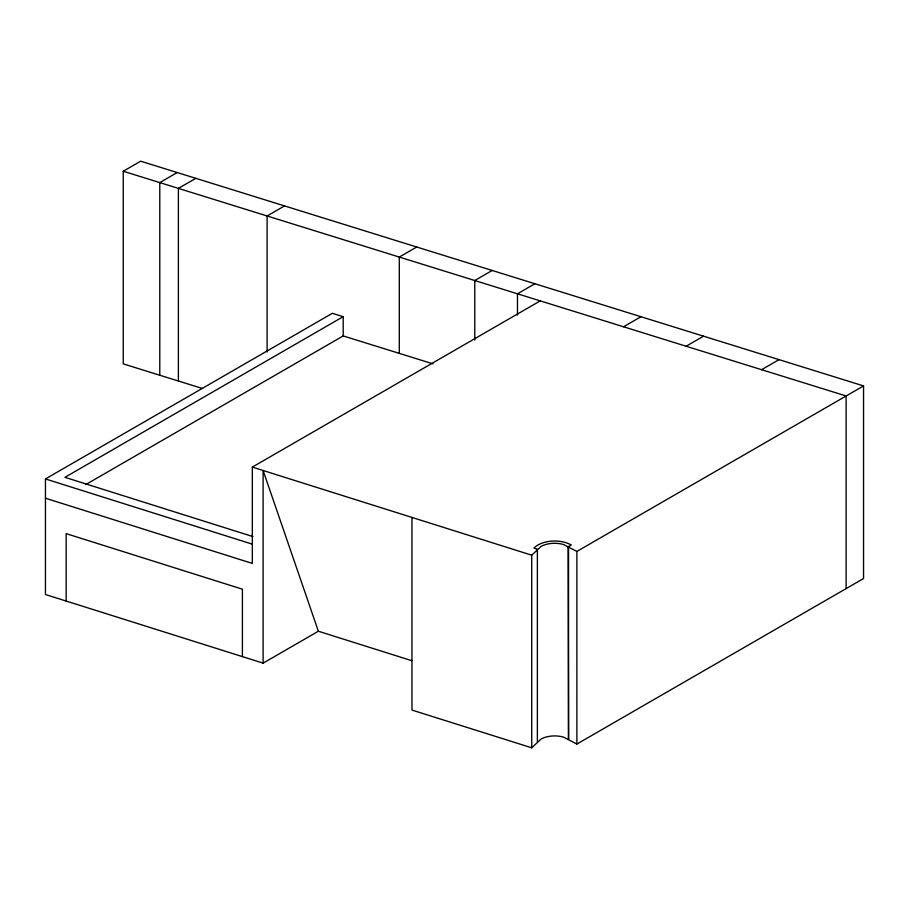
<?xml version="1.0" encoding="UTF-8"?>
<svg xmlns="http://www.w3.org/2000/svg" width="909" height="909" viewBox="0 0 909 909"><rect width="100%" height="100%" fill="white"/><g stroke="black" fill="none" stroke-linecap="round" stroke-linejoin="round"><path stroke-width="1.36" d="M531.72 747.812L531.72 555.183L541.06 546.423A19.657 11.351 0 0 1 563.637 544.559L576.874 551.433L863.55 385.916L863.55 578.544L576.874 744.062L563.637 737.176A19.657 11.351 0 0 0 541.06 739.051L531.72 747.812L411.982 710.065L411.982 517.437M202.582 388.541L123.249 363.873L123.249 171.244L140.668 161.188L863.55 385.916M177.198 172.551L159.779 182.607L159.779 375.235M195.81 178.334L178.391 188.39L178.391 381.019M284.528 205.911L267.11 215.967L267.11 351.942M416.708 247.009L399.301 257.065L399.301 353.374M411.743 660.673L318.366 631.232L263.11 663.138L45.45 594.52L45.45 478.941L332.353 313.31L343.193 316.673L343.193 335.932L85.776 484.565M343.193 316.673L64.937 477.327L252.907 536.583M492.189 270.473L474.771 280.529L474.771 340.011M534.89 283.744L517.471 293.8L517.471 315.048M45.45 498.212L252.327 563.421L252.327 467.101L540.241 300.879M623.551 326.786L640.97 316.73M686.125 346.238L703.543 336.182M761.594 369.702L779.013 359.646M123.249 171.244L846.131 395.972L846.131 588.6M343.193 335.932L432.991 363.85M252.327 467.101L531.72 555.183M45.45 478.941L252.327 544.161M318.366 631.232L263.11 470.51L263.11 663.138M576.874 551.433L576.874 744.062M568.136 546.423L568.534 739.244L568.534 546.616L571.318 545.014A23.589 13.624 0 0 0 533.924 548.116L537.378 549.206L537.378 741.835M242.408 656.605L242.408 589.191L66.152 533.628L66.152 601.054"/></g></svg>
